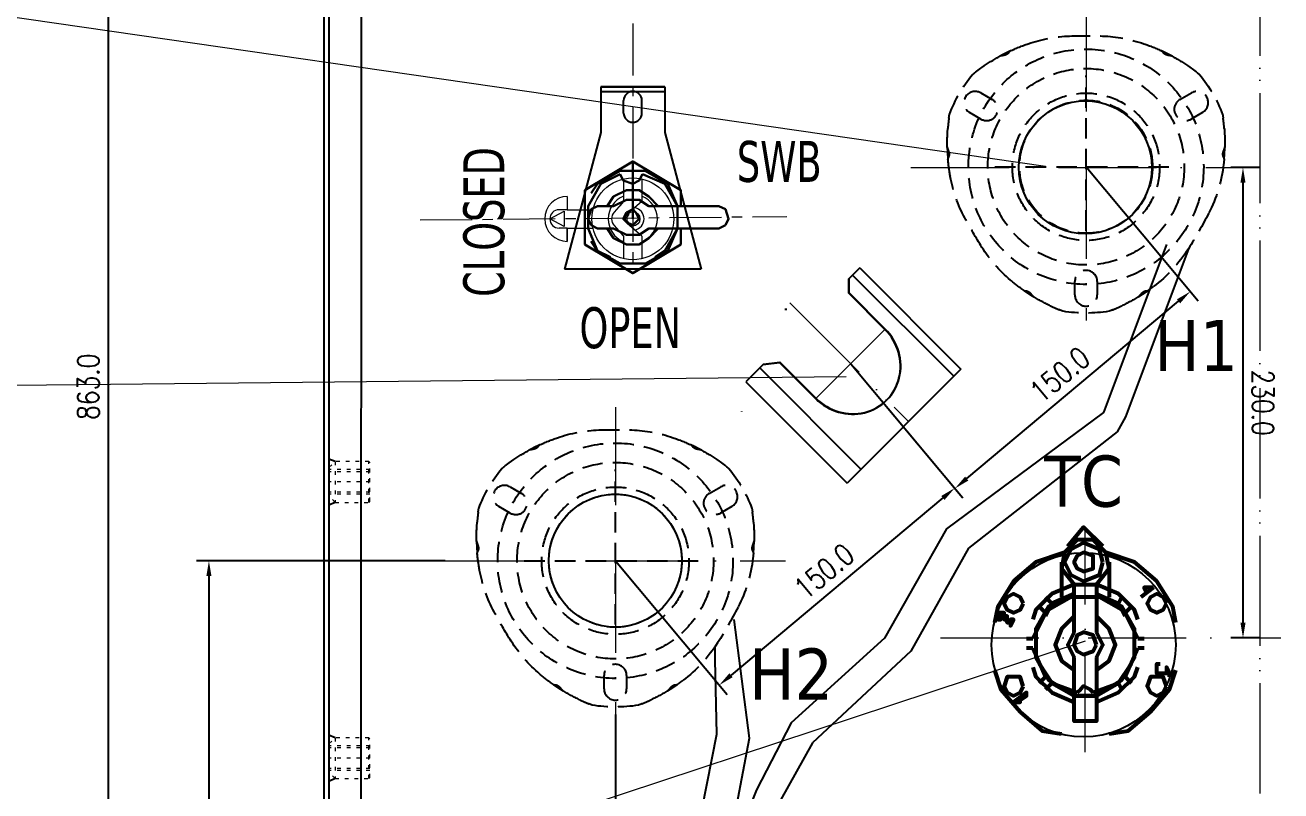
# Model space of a CAD drawing. Header units: millimetres. Extents: x 13152 to 84873, y -6229 to 22177.
# Drawn here: x 29598 to 30212, y 11057 to 11431 of the extents above; entities that cross this region are included whole.
import ezdxf

# ---------------------------------------------------------------- set-up
doc = ezdxf.new("R2010")
doc.units = ezdxf.units.MM
doc.header["$LTSCALE"] = 4
for name, pattern in [('ACAD_ISO03W100', [1.18, 0.47, -0.71]), ('ACAD_ISO10W100', [18, 12, -3, 0, -3]), ('CENTERX2', [101.6, 63.5, -12.7, 12.7, -12.7]), ('DASHED', [0.75, 0.5, -0.25])]:
    doc.linetypes.add(name, pattern=pattern)
doc.layers.add('1', color=12, linetype='Continuous')
doc.layers.add('4虚线层', color=6, linetype='DASHED')
for name, color, linetype, lineweight in [('标注、文本', 3, 'Continuous', 25), ('粗实线', 4, 'Continuous', 53), ('铁心', 3, 'Continuous', 0)]:
    doc.layers.add(name, color=color, linetype=linetype, lineweight=lineweight)
doc.styles.add('Tahoma$001', font='tahoma.ttf', dxfattribs={"height": 2.159784})
doc.styles.add('TH_GBDIM', font='romans.shx', dxfattribs={"width": 0.8, "bigfont": 'gbcbig.shx'})
doc.dimstyles.new('TH_GBDIM1', dxfattribs={"dimscale": 3, "dimtxt": 3.5, "dimasz": 2.5, "dimexe": 2, "dimexo": 0, "dimgap": 1.5, "dimtad": 1, "dimdec": 1, "dimzin": 0, "dimdsep": 46, "dimtxsty": 'TH_GBDIM', "dimcen": 2.5, "dimclrd": 3, "dimclre": 256, "dimclrt": 2, "dimadec": 0, "dimazin": 0, "dimtfac": 0.714286, "dimtdec": 1, "dimtmove": 0, "dimatfit": 3, "dimfxl": 1, "dimtzin": 0, "dimlwd": -1, "dimlwe": -1, "dimarcsym": 0})

# ---------------------------------------------------------------- blocks, each defined once
blk = doc.blocks.new('*D312')
at = {"layer": 'Defpoints', "color": 0, "transparency": 16777216}
for p in [(29811.94, 11685.67), (29639.02, 10822.67), (29769.44, 10822.67)]:
    blk.add_point(p, dxfattribs=at)
at = {"layer": '标注、文本', "transparency": 16777216}
for p, q in [((29811.94, 11685.67), (29633.02, 11685.67)), ((29769.44, 10822.67), (29633.02, 10822.67))]:
    blk.add_line(p, q, dxfattribs=at)
at = {"layer": '标注、文本', "color": 3, "transparency": 16777216}
blk.add_line((29639.02, 11678.17), (29639.02, 10830.17), dxfattribs=at)
for points in [[(29637.77, 11678.17), (29640.27, 11678.17), (29639.02, 11685.67)], [(29637.77, 10830.17), (29640.27, 10830.17), (29639.02, 10822.67)]]:
    blk.add_solid(points, dxfattribs=at)
at = {"layer": '标注、文本', "color": 2, "transparency": 16777216, "insert": (29629.27, 11254.17), "char_height": 10.5, "attachment_point": 5, "rotation": 90, "style": 'TH_GBDIM'}
blk.add_mtext('863.0', dxfattribs=at)
blk = doc.blocks.new('A$C03F92070')
at = {"layer": '4虚线层', "ltscale": 5}
for p, q in [((67.85, 40.24), (67.85, 116.01)), ((16.36, 107.57), (21.99, 104.32)), ((113.71, 104.32), (119.34, 107.57)), ((16.49, 94.79), (10.86, 98.04)), ((124.84, 98.04), (119.21, 94.79)), ((23.33, 71.49), (112.37, 71.49)), ((62.35, 8.86), (62.35, 15.36)), ((73.35, 15.36), (73.35, 8.86))]:
    blk.add_line(p, q, dxfattribs=at)
for radius in [57.5, 48, 36, 32.5]:
    blk.add_circle((67.85, 71.49), radius, dxfattribs=at)
at = {"layer": '4虚线层', "ltscale": 5, "extrusion": (0, 0, -1)}
for centre, radius, start, end in [((-62.34, 65.41), 70, 71.02185, 87.94531), ((-67.85, -88.03), 223.54, 87.94531, 92.05469), ((-73.35, 65.41), 70, 92.05469, 108.97815), ((-68.85, 46.49), 90, 64.92451, 71.02185), ((-66.85, 46.49), 90, 108.97815, 115.07549), ((-68.85, 46.49), 90, 55.4521, 61.38179), ((-66.85, 46.49), 90, 118.61821, 124.5479), ((-68.85, 46.49), 90, 51.08313, 52.23427), ((-66.85, 46.49), 90, 127.76573, 128.91687), ((-67.85, 71.49), 71.5, 20.96454, 39.03546), ((-67.85, 71.49), 71.5, 140.96454, 159.03546), ((-90, 83.12), 90, 7.76573, 8.91687), ((-45.7, 83.12), 90, 171.08313, 172.23427), ((-90, 83.12), 90, 358.61821, 4.5479), ((-45.7, 83.12), 90, 175.4521, 181.38179), ((-90, 83.12), 90, 349.46719, 355.07549), ((-45.7, 83.12), 90, 184.92451, 186.60228), ((-65.57, 80.82), 70, 186.60228, 207.21776), ((-70.33, 79.46), 70, 331.9245, 349.46719), ((-205.81, 151.73), 223.54, 327.65027, 331.9245), ((70.97, 151.05), 223.54, 207.21776, 212.35682), ((-76.09, 69.57), 70, 310.17076, 327.65027), ((-58.73, 68.87), 70, 212.35682, 233.02623), ((-89, 84.85), 90, 304.92451, 310.17076), ((-46.7, 84.85), 90, 233.02623, 235.07549), ((-89, 84.85), 90, 295.4521, 301.38179), ((-46.7, 84.85), 90, 238.61821, 244.5479), ((-89, 84.85), 90, 291.08313, 292.23427), ((-67.85, 71.49), 71.5, 260.96454, 279.03546), ((-46.7, 84.85), 90, 247.76573, 248.91687)]:
    blk.add_arc(centre, radius, start, end, dxfattribs=at)
at = {"layer": '4虚线层', "ltscale": 5}
for centre, start, end in [((13.61, 102.81), 60, 240), ((122.09, 102.81), 300, 120), ((19.24, 99.56), 240, 60), ((116.46, 99.56), 120, 300), ((67.85, 15.36), 0, 180), ((67.85, 8.86), 180, 0)]:
    blk.add_arc(centre, 5.5, start, end, dxfattribs=at)
for points, knots in [([(30.89, 128.1), (30.89, 128.1), (30.88, 128.1), (30.83, 128.07), (30.76, 128.04), (30.57, 127.95), (30.45, 127.89), (30.18, 127.77), (30.03, 127.69), (29.7, 127.53), (29.52, 127.45), (29.16, 127.27), (28.96, 127.17), (28.58, 126.98), (28.39, 126.89), (27.99, 126.69), (27.8, 126.59), (27.42, 126.39), (27.24, 126.3), (26.87, 126.11), (26.7, 126.02), (26.39, 125.85), (26.24, 125.77), (25.98, 125.63), (25.87, 125.57), (25.69, 125.47), (25.63, 125.44), (25.58, 125.41), (25.57, 125.4), (25.57, 125.4), (25.57, 125.4), (25.57, 125.4)], [0, 0, 0, 0, 0.043819, 0.043819, 0.119878, 0.119878, 0.195937, 0.195937, 0.271996, 0.271996, 0.348055, 0.348055, 0.424114, 0.424114, 0.500173, 0.500173, 0.576231, 0.576231, 0.65229, 0.65229, 0.728349, 0.728349, 0.804408, 0.804408, 0.880467, 0.880467, 0.956526, 0.956526, 0.994556, 0.994556, 1, 1, 1, 1]), ([(30.71, 128.01), (30.65, 127.99), (30.59, 127.94), (30.48, 127.84), (30.42, 127.77), (30.3, 127.62), (30.24, 127.54), (30.11, 127.35), (30.04, 127.25), (29.89, 127.05), (29.81, 126.95), (29.62, 126.74), (29.51, 126.65), (29.29, 126.47), (29.16, 126.4), (28.9, 126.26), (28.77, 126.2), (28.36, 126.06), (28.08, 125.99), (27.53, 125.87), (27.26, 125.83), (26.87, 125.76), (26.75, 125.74), (26.5, 125.7), (26.38, 125.67), (26.05, 125.61), (25.85, 125.56), (25.74, 125.5)], [0, 0, 0, 0, 0.0625, 0.0625, 0.125, 0.125, 0.1875, 0.1875, 0.25, 0.25, 0.3125, 0.3125, 0.375, 0.375, 0.4375, 0.4375, 0.5, 0.5, 0.625, 0.625, 0.75, 0.75, 0.8125, 0.8125, 0.875, 0.875, 1, 1, 1, 1]), ([(110.13, 125.4), (110.13, 125.4), (110.13, 125.4), (110.13, 125.4), (110.12, 125.41), (110.07, 125.44), (110.01, 125.47), (109.83, 125.57), (109.72, 125.63), (109.46, 125.77), (109.31, 125.85), (108.99, 126.02), (108.81, 126.11), (108.45, 126.3), (108.26, 126.4), (107.88, 126.6), (107.68, 126.7), (107.29, 126.9), (107.1, 127), (106.72, 127.18), (106.53, 127.28), (106.16, 127.46), (105.99, 127.54), (105.66, 127.7), (105.51, 127.77), (105.24, 127.9), (105.12, 127.95), (104.94, 128.04), (104.87, 128.07), (104.82, 128.09), (104.81, 128.1), (104.8, 128.1), (104.8, 128.1), (104.8, 128.1)], [0, 0, 0, 0, 0.005743, 0.005743, 0.043766, 0.043766, 0.119813, 0.119813, 0.195859, 0.195859, 0.271906, 0.271906, 0.347952, 0.347952, 0.423999, 0.423999, 0.500046, 0.500046, 0.576092, 0.576092, 0.652139, 0.652139, 0.728185, 0.728185, 0.804232, 0.804232, 0.880279, 0.880279, 0.956325, 0.956325, 0.994349, 0.994349, 1, 1, 1, 1]), ([(109.96, 125.5), (109.9, 125.53), (109.83, 125.55), (109.65, 125.6), (109.54, 125.63), (109.21, 125.7), (108.96, 125.74), (108.44, 125.83), (108.17, 125.87), (107.63, 125.99), (107.34, 126.06), (106.94, 126.2), (106.8, 126.26), (106.54, 126.39), (106.42, 126.47), (106.19, 126.64), (106.08, 126.74), (105.9, 126.94), (105.81, 127.05), (105.66, 127.25), (105.59, 127.35), (105.46, 127.53), (105.39, 127.62), (105.28, 127.77), (105.22, 127.84), (105.11, 127.94), (105.05, 127.99), (104.99, 128.01)], [0, 0, 0, 0, 0.0625, 0.0625, 0.125, 0.125, 0.25, 0.25, 0.375, 0.375, 0.5, 0.5, 0.5625, 0.5625, 0.625, 0.625, 0.6875, 0.6875, 0.75, 0.75, 0.8125, 0.8125, 0.875, 0.875, 0.9375, 0.9375, 1, 1, 1, 1]), ([(13.95, 117.81), (13.92, 117.79), (13.88, 117.76), (13.82, 117.71), (13.77, 117.67), (13.74, 117.65), (13.73, 117.64)], [0, 0, 0, 0, 0.272943, 0.542517, 0.809704, 1, 1, 1, 1]), ([(14.22, 118.02), (14.2, 118), (14.15, 117.96), (14.08, 117.91), (14.01, 117.86), (13.97, 117.82), (13.95, 117.81)], [0, 0, 0, 0, 0.251777, 0.501943, 0.751136, 1, 1, 1, 1]), ([(14.55, 118.27), (14.52, 118.25), (14.46, 118.2), (14.38, 118.14), (14.3, 118.08), (14.25, 118.04), (14.22, 118.02)], [0, 0, 0, 0, 0.251749, 0.501948, 0.751171, 1, 1, 1, 1]), ([(15.74, 119.15), (15.69, 119.12), (15.59, 119.05), (15.45, 118.94), (15.32, 118.84), (15.18, 118.74), (15.05, 118.65), (14.92, 118.55), (14.8, 118.45), (14.67, 118.36), (14.59, 118.3), (14.55, 118.27)], [0, 0, 0, 0, 0.114473, 0.22719, 0.338528, 0.448878, 0.558641, 0.668227, 0.778044, 0.888502, 1, 1, 1, 1]), ([(17.82, 120.63), (17.81, 120.62), (17.74, 120.57), (17.58, 120.46), (17.28, 120.26), (16.94, 120.02), (16.6, 119.78), (16.29, 119.55), (16.01, 119.35), (15.83, 119.22), (15.74, 119.15)], [0, 0, 0, 0, 0.026865, 0.187364, 0.351072, 0.511786, 0.674931, 0.783277, 0.891149, 1, 1, 1, 1]), ([(119.96, 119.15), (119.92, 119.19), (119.82, 119.25), (119.69, 119.35), (119.55, 119.45), (119.41, 119.55), (119.28, 119.65), (119.06, 119.81), (118.76, 120.02), (118.42, 120.26), (118.12, 120.46), (117.96, 120.57), (117.89, 120.62), (117.88, 120.63)], [0, 0, 0, 0, 0.05466, 0.108896, 0.162888, 0.216817, 0.270864, 0.325211, 0.488741, 0.649833, 0.813717, 0.974388, 1, 1, 1, 1]), ([(121.15, 118.27), (121.11, 118.3), (121.03, 118.36), (120.9, 118.45), (120.78, 118.55), (120.65, 118.65), (120.52, 118.74), (120.38, 118.84), (120.25, 118.94), (120.1, 119.05), (120.01, 119.12), (119.96, 119.15)], [0, 0, 0, 0, 0.111498, 0.221956, 0.331773, 0.441359, 0.551122, 0.661472, 0.77281, 0.885527, 1, 1, 1, 1]), ([(121.48, 118.02), (121.45, 118.04), (121.4, 118.08), (121.32, 118.14), (121.23, 118.2), (121.18, 118.25), (121.15, 118.27)], [0, 0, 0, 0, 0.248829, 0.498052, 0.748251, 1, 1, 1, 1]), ([(121.75, 117.81), (121.73, 117.82), (121.69, 117.86), (121.62, 117.91), (121.55, 117.96), (121.5, 118), (121.48, 118.02)], [0, 0, 0, 0, 0.248864, 0.498057, 0.748223, 1, 1, 1, 1]), ([(121.97, 117.64), (121.96, 117.65), (121.93, 117.67), (121.88, 117.71), (121.82, 117.76), (121.78, 117.79), (121.75, 117.81)], [0, 0, 0, 0, 0.190293, 0.457482, 0.727057, 1, 1, 1, 1]), ([(0.52, 92.79), (0.51, 92.73), (0.5, 92.62), (0.48, 92.45), (0.46, 92.28), (0.45, 92.11), (0.43, 91.95), (0.4, 91.68), (0.37, 91.32), (0.33, 90.9), (0.3, 90.54), (0.29, 90.34), (0.28, 90.26), (0.28, 90.25)], [0, 0, 0, 0, 0.05466, 0.108897, 0.162889, 0.216817, 0.270864, 0.325211, 0.488741, 0.649833, 0.813717, 0.974388, 1, 1, 1, 1]), ([(0.69, 94.25), (0.68, 94.21), (0.67, 94.11), (0.65, 93.95), (0.63, 93.8), (0.61, 93.64), (0.59, 93.47), (0.57, 93.31), (0.55, 93.14), (0.53, 92.96), (0.52, 92.85), (0.52, 92.79)], [0, 0, 0, 0, 0.111498, 0.221956, 0.331773, 0.441359, 0.551122, 0.661472, 0.77281, 0.885527, 1, 1, 1, 1]), ([(0.74, 94.67), (0.73, 94.63), (0.73, 94.57), (0.71, 94.47), (0.7, 94.36), (0.69, 94.29), (0.69, 94.25)], [0, 0, 0, 0, 0.248829, 0.498052, 0.748251, 1, 1, 1, 1]), ([(0.82, 95.29), (0.82, 95.27), (0.81, 95.24), (0.81, 95.17), (0.8, 95.1), (0.79, 95.04), (0.78, 95.01)], [0, 0, 0, 0, 0.190297, 0.457484, 0.727058, 1, 1, 1, 1]), ([(134.92, 95.01), (134.91, 95.04), (134.9, 95.1), (134.89, 95.17), (134.89, 95.24), (134.88, 95.27), (134.88, 95.29)], [0, 0, 0, 0, 0.272943, 0.542517, 0.809704, 1, 1, 1, 1]), ([(134.96, 94.67), (134.96, 94.7), (134.95, 94.76), (134.94, 94.85), (134.93, 94.93), (134.92, 94.98), (134.92, 95.01)], [0, 0, 0, 0, 0.251777, 0.501943, 0.751136, 1, 1, 1, 1]), ([(135.01, 94.25), (135.01, 94.29), (135, 94.36), (134.99, 94.47), (134.97, 94.57), (134.96, 94.63), (134.96, 94.67)], [0, 0, 0, 0, 0.251749, 0.501948, 0.751171, 1, 1, 1, 1]), ([(135.18, 92.79), (135.18, 92.85), (135.16, 92.96), (135.15, 93.14), (135.13, 93.31), (135.11, 93.47), (135.09, 93.64), (135.07, 93.8), (135.05, 93.95), (135.03, 94.11), (135.02, 94.21), (135.01, 94.25)], [0, 0, 0, 0, 0.114473, 0.22719, 0.338528, 0.448878, 0.558641, 0.668227, 0.778044, 0.888502, 1, 1, 1, 1]), ([(135.42, 90.25), (135.42, 90.26), (135.41, 90.34), (135.4, 90.54), (135.37, 90.9), (135.33, 91.31), (135.29, 91.73), (135.25, 92.11), (135.22, 92.45), (135.2, 92.67), (135.18, 92.79)], [0, 0, 0, 0, 0.026865, 0.187364, 0.351073, 0.511786, 0.674931, 0.783277, 0.891149, 1, 1, 1, 1]), ([(0.02, 81.15), (0.02, 81.15), (0.02, 81.15), (0.02, 81.15), (0.02, 81.14), (0.02, 81.08), (0.02, 81.01), (0.02, 80.81), (0.03, 80.68), (0.04, 80.38), (0.04, 80.21), (0.05, 79.85), (0.06, 79.65), (0.08, 79.24), (0.09, 79.03), (0.11, 78.6), (0.12, 78.38), (0.14, 77.94), (0.16, 77.72), (0.18, 77.3), (0.2, 77.09), (0.23, 76.68), (0.24, 76.49), (0.27, 76.13), (0.28, 75.96), (0.3, 75.67), (0.32, 75.54), (0.33, 75.33), (0.34, 75.26), (0.34, 75.2), (0.35, 75.19), (0.35, 75.19), (0.35, 75.19), (0.35, 75.19)], [0, 0, 0, 0, 0.005743, 0.005743, 0.043766, 0.043766, 0.119813, 0.119813, 0.195859, 0.195859, 0.271906, 0.271906, 0.347952, 0.347952, 0.423999, 0.423999, 0.500046, 0.500046, 0.576092, 0.576092, 0.652139, 0.652139, 0.728185, 0.728185, 0.804232, 0.804232, 0.880279, 0.880279, 0.956325, 0.956325, 0.994349, 0.994349, 1, 1, 1, 1]), ([(0.02, 80.95), (0.02, 80.89), (0.04, 80.81), (0.08, 80.63), (0.12, 80.53), (0.22, 80.21), (0.31, 79.97), (0.5, 79.47), (0.59, 79.22), (0.76, 78.69), (0.85, 78.41), (0.92, 77.98), (0.94, 77.84), (0.96, 77.55), (0.95, 77.4), (0.91, 77.12), (0.88, 76.97), (0.8, 76.71), (0.75, 76.59), (0.65, 76.35), (0.6, 76.24), (0.51, 76.03), (0.47, 75.94), (0.39, 75.76), (0.37, 75.68), (0.33, 75.53), (0.32, 75.46), (0.33, 75.4)], [0, 0, 0, 0, 0.0625, 0.0625, 0.125, 0.125, 0.25, 0.25, 0.375, 0.375, 0.5, 0.5, 0.5625, 0.5625, 0.625, 0.625, 0.6875, 0.6875, 0.75, 0.75, 0.8125, 0.8125, 0.875, 0.875, 0.9375, 0.9375, 1, 1, 1, 1]), ([(135.37, 75.4), (135.38, 75.46), (135.37, 75.53), (135.33, 75.68), (135.31, 75.76), (135.23, 75.94), (135.19, 76.03), (135.1, 76.24), (135.04, 76.35), (134.95, 76.58), (134.9, 76.71), (134.82, 76.97), (134.79, 77.11), (134.75, 77.4), (134.74, 77.54), (134.76, 77.83), (134.78, 77.98), (134.85, 78.4), (134.93, 78.68), (135.11, 79.21), (135.2, 79.47), (135.34, 79.84), (135.38, 79.96), (135.47, 80.2), (135.51, 80.31), (135.62, 80.63), (135.68, 80.83), (135.68, 80.95)], [0, 0, 0, 0, 0.0625, 0.0625, 0.125, 0.125, 0.1875, 0.1875, 0.25, 0.25, 0.3125, 0.3125, 0.375, 0.375, 0.4375, 0.4375, 0.5, 0.5, 0.625, 0.625, 0.75, 0.75, 0.8125, 0.8125, 0.875, 0.875, 1, 1, 1, 1]), ([(135.35, 75.19), (135.35, 75.19), (135.35, 75.2), (135.36, 75.26), (135.37, 75.34), (135.38, 75.54), (135.4, 75.67), (135.42, 75.97), (135.43, 76.14), (135.46, 76.51), (135.48, 76.7), (135.5, 77.11), (135.52, 77.32), (135.54, 77.75), (135.56, 77.97), (135.58, 78.41), (135.59, 78.62), (135.61, 79.05), (135.62, 79.26), (135.64, 79.67), (135.65, 79.86), (135.66, 80.22), (135.66, 80.39), (135.67, 80.68), (135.67, 80.81), (135.68, 81.01), (135.68, 81.08), (135.68, 81.14), (135.68, 81.15), (135.68, 81.15), (135.68, 81.15), (135.68, 81.15)], [0, 0, 0, 0, 0.043819, 0.043819, 0.119878, 0.119878, 0.195937, 0.195937, 0.271996, 0.271996, 0.348055, 0.348055, 0.424114, 0.424114, 0.500173, 0.500173, 0.576232, 0.576232, 0.65229, 0.65229, 0.728349, 0.728349, 0.804408, 0.804408, 0.880467, 0.880467, 0.956526, 0.956526, 0.994556, 0.994556, 1, 1, 1, 1]), ([(37.3, 11.18), (37.3, 11.18), (37.31, 11.17), (37.36, 11.14), (37.42, 11.09), (37.59, 10.98), (37.7, 10.9), (37.95, 10.73), (38.09, 10.63), (38.39, 10.43), (38.55, 10.32), (38.89, 10.09), (39.07, 9.97), (39.42, 9.73), (39.61, 9.61), (39.98, 9.37), (40.16, 9.26), (40.51, 9.03), (40.69, 8.91), (41.04, 8.69), (41.2, 8.59), (41.51, 8.4), (41.65, 8.31), (41.9, 8.16), (42.01, 8.09), (42.18, 7.99), (42.24, 7.95), (42.29, 7.92), (42.3, 7.91), (42.3, 7.91), (42.3, 7.91), (42.3, 7.91)], [0, 0, 0, 0, 0.043819, 0.043819, 0.119878, 0.119878, 0.195937, 0.195937, 0.271996, 0.271996, 0.348055, 0.348055, 0.424114, 0.424114, 0.500173, 0.500173, 0.576231, 0.576231, 0.65229, 0.65229, 0.728349, 0.728349, 0.804408, 0.804408, 0.880467, 0.880467, 0.956526, 0.956526, 0.994556, 0.994556, 1, 1, 1, 1]), ([(37.47, 11.06), (37.52, 11.02), (37.59, 11), (37.73, 10.95), (37.82, 10.93), (38.01, 10.91), (38.11, 10.9), (38.34, 10.88), (38.46, 10.87), (38.71, 10.83), (38.85, 10.81), (39.11, 10.75), (39.25, 10.71), (39.52, 10.6), (39.64, 10.53), (39.89, 10.37), (40.01, 10.29), (40.34, 10.01), (40.54, 9.8), (40.91, 9.38), (41.09, 9.17), (41.34, 8.87), (41.42, 8.77), (41.58, 8.58), (41.66, 8.48), (41.88, 8.23), (42.02, 8.08), (42.13, 8.02)], [0, 0, 0, 0, 0.0625, 0.0625, 0.125, 0.125, 0.1875, 0.1875, 0.25, 0.25, 0.3125, 0.3125, 0.375, 0.375, 0.4375, 0.4375, 0.5, 0.5, 0.625, 0.625, 0.75, 0.75, 0.8125, 0.8125, 0.875, 0.875, 1, 1, 1, 1]), ([(93.4, 7.91), (93.4, 7.91), (93.4, 7.91), (93.4, 7.91), (93.41, 7.92), (93.46, 7.95), (93.52, 7.99), (93.69, 8.09), (93.8, 8.16), (94.06, 8.32), (94.2, 8.4), (94.51, 8.6), (94.68, 8.7), (95.02, 8.92), (95.2, 9.04), (95.56, 9.27), (95.75, 9.39), (96.12, 9.63), (96.3, 9.75), (96.65, 9.98), (96.83, 10.1), (97.16, 10.33), (97.32, 10.43), (97.62, 10.64), (97.76, 10.73), (98.01, 10.9), (98.11, 10.98), (98.28, 11.1), (98.34, 11.14), (98.39, 11.17), (98.4, 11.18), (98.4, 11.18), (98.4, 11.18), (98.4, 11.18)], [0, 0, 0, 0, 0.005743, 0.005743, 0.043766, 0.043766, 0.119813, 0.119813, 0.195859, 0.195859, 0.271906, 0.271906, 0.347952, 0.347952, 0.423999, 0.423999, 0.500046, 0.500046, 0.576092, 0.576092, 0.652139, 0.652139, 0.728185, 0.728185, 0.804232, 0.804232, 0.880279, 0.880279, 0.956325, 0.956325, 0.994349, 0.994349, 1, 1, 1, 1]), ([(93.57, 8.02), (93.62, 8.05), (93.68, 8.1), (93.82, 8.23), (93.89, 8.31), (94.11, 8.56), (94.27, 8.76), (94.61, 9.17), (94.79, 9.38), (95.16, 9.79), (95.36, 10), (95.69, 10.28), (95.8, 10.37), (96.05, 10.53), (96.18, 10.6), (96.44, 10.71), (96.58, 10.75), (96.85, 10.81), (96.98, 10.83), (97.24, 10.87), (97.36, 10.88), (97.58, 10.9), (97.69, 10.91), (97.88, 10.93), (97.96, 10.95), (98.11, 11), (98.18, 11.02), (98.23, 11.06)], [0, 0, 0, 0, 0.0625, 0.0625, 0.125, 0.125, 0.25, 0.25, 0.375, 0.375, 0.5, 0.5, 0.5625, 0.5625, 0.625, 0.625, 0.6875, 0.6875, 0.75, 0.75, 0.8125, 0.8125, 0.875, 0.875, 0.9375, 0.9375, 1, 1, 1, 1]), ([(50.31, 3.59), (50.32, 3.59), (50.4, 3.55), (50.57, 3.46), (50.9, 3.31), (51.28, 3.14), (51.66, 2.96), (52.01, 2.8), (52.32, 2.67), (52.52, 2.57), (52.63, 2.53)], [0, 0, 0, 0, 0.026866, 0.187364, 0.351073, 0.511786, 0.674931, 0.783277, 0.891149, 1, 1, 1, 1]), ([(52.63, 2.53), (52.68, 2.5), (52.79, 2.46), (52.95, 2.39), (53.11, 2.32), (53.26, 2.25), (53.41, 2.19), (53.56, 2.12), (53.7, 2.06), (53.85, 2), (53.94, 1.96), (53.98, 1.94)], [0, 0, 0, 0, 0.114473, 0.22719, 0.338528, 0.448878, 0.558641, 0.668227, 0.778044, 0.888502, 1, 1, 1, 1]), ([(53.98, 1.94), (54.02, 1.93), (54.09, 1.9), (54.18, 1.86), (54.28, 1.82), (54.34, 1.79), (54.37, 1.78)], [0, 0, 0, 0, 0.251749, 0.501948, 0.751171, 1, 1, 1, 1]), ([(54.37, 1.78), (54.4, 1.77), (54.45, 1.74), (54.54, 1.71), (54.61, 1.68), (54.66, 1.66), (54.69, 1.65)], [0, 0, 0, 0, 0.251777, 0.501943, 0.751136, 1, 1, 1, 1]), ([(54.69, 1.65), (54.71, 1.64), (54.77, 1.61), (54.84, 1.58), (54.9, 1.56), (54.93, 1.55), (54.94, 1.54)], [0, 0, 0, 0, 0.272943, 0.542518, 0.809705, 1, 1, 1, 1]), ([(80.76, 1.54), (80.77, 1.55), (80.8, 1.56), (80.86, 1.58), (80.93, 1.61), (80.99, 1.64), (81.01, 1.65)], [0, 0, 0, 0, 0.190295, 0.457482, 0.727057, 1, 1, 1, 1]), ([(81.01, 1.65), (81.04, 1.66), (81.08, 1.68), (81.16, 1.71), (81.25, 1.74), (81.3, 1.77), (81.33, 1.78)], [0, 0, 0, 0, 0.248864, 0.498057, 0.748223, 1, 1, 1, 1]), ([(81.33, 1.78), (81.36, 1.79), (81.42, 1.82), (81.52, 1.86), (81.61, 1.9), (81.68, 1.93), (81.72, 1.94)], [0, 0, 0, 0, 0.248829, 0.498052, 0.748251, 1, 1, 1, 1]), ([(81.72, 1.94), (81.76, 1.96), (81.85, 2), (82, 2.06), (82.14, 2.12), (82.29, 2.19), (82.44, 2.25), (82.59, 2.32), (82.75, 2.39), (82.91, 2.46), (83.02, 2.5), (83.07, 2.53)], [0, 0, 0, 0, 0.111498, 0.221956, 0.331773, 0.441359, 0.551122, 0.661472, 0.77281, 0.885527, 1, 1, 1, 1]), ([(83.07, 2.53), (83.12, 2.55), (83.23, 2.6), (83.38, 2.67), (83.54, 2.73), (83.69, 2.8), (83.84, 2.87), (84.09, 2.98), (84.42, 3.14), (84.8, 3.31), (85.13, 3.46), (85.3, 3.55), (85.38, 3.58), (85.39, 3.59)], [0, 0, 0, 0, 0.05466, 0.108897, 0.162889, 0.216817, 0.270864, 0.325211, 0.488741, 0.649834, 0.813718, 0.974389, 1, 1, 1, 1])]:
    blk.add_open_spline(points, degree=3, knots=knots, dxfattribs=at)
blk.add_open_spline([(0.82, 95.28), (0.81, 95.2), (0.82, 95.09), (0.84, 94.95)], degree=3, dxfattribs=at)
blk = doc.blocks.new('*D311')
at = {"layer": 'Defpoints', "color": 0, "transparency": 16777216}
for p in [(29886.91, 11094.1), (29744.44, 10986.88), (29744.44, 10761.89)]:
    blk.add_point(p, dxfattribs=at)
at = {"layer": '标注、文本', "transparency": 16777216}
for p, q in [((29886.91, 11094.1), (29886.91, 10755.89)), ((29744.44, 10986.88), (29744.44, 10755.89))]:
    blk.add_line(p, q, dxfattribs=at)
at = {"layer": '标注、文本', "color": 3, "transparency": 16777216}
blk.add_line((29879.41, 10761.89), (29751.94, 10761.89), dxfattribs=at)
for points in [[(29751.94, 10763.14), (29751.94, 10760.64), (29744.44, 10761.89)], [(29879.41, 10763.14), (29879.41, 10760.64), (29886.91, 10761.89)]]:
    blk.add_solid(points, dxfattribs=at)
at = {"layer": '标注、文本', "color": 2, "transparency": 16777216, "insert": (29815.67, 10771.64), "char_height": 10.5, "attachment_point": 5, "style": 'TH_GBDIM'}
blk.add_mtext('142.5', dxfattribs=at)
blk = doc.blocks.new('A$C0AD52951')
at = {"layer": '粗实线'}
h = blk.add_hatch(color=256, dxfattribs=at)
h.dxf.hatch_style = 2
h.paths.add_polyline_path([(2.19, 41.7), (1.1, 41.7), (2.19, 41.7), (3.29, 40.6), (3.29, 39.5), (4.39, 39.5), (4.39, 38.4), (5.49, 38.4), (5.49, 37.31), (6.58, 39.5), (5.49, 39.5), (4.39, 38.4), (4.39, 39.5), (4.39, 40.6), (3.29, 40.6), (3.29, 41.7)])
h = blk.add_hatch(color=256, dxfattribs=at)
h.dxf.hatch_style = 2
h.paths.add_polyline_path([(1.1, 41.7), (1.1, 40.6), (1.1, 39.5), (2.19, 39.5), (2.19, 40.6), (1.1, 40.6), (1.1, 41.7), (2.19, 41.7)])
h = blk.add_hatch(color=256, dxfattribs=at)
h.dxf.hatch_style = 2
h.paths.add_polyline_path([(6.58, 10.97), (7.68, 10.97), (10.97, 13.17), (10.97, 14.26)])
for points in [[(25.24, 64.74), (30.72, 71.32), (37.31, 64.74)], [(35.11, 51.57), (39.5, 57.06), (38.4, 62.54), (34.02, 66.93), (28.53, 66.93), (24.14, 62.54), (23.04, 57.06), (27.43, 51.57)], [(24.14, 62.54), (14.26, 59.25), (6.58, 52.67), (1.1, 43.89), (0, 38.4)], [(62.54, 38.4), (61.45, 43.89), (55.96, 52.67), (48.28, 59.25), (38.4, 62.54)], [(23.04, 59.25), (23.04, 47.18)], [(39.5, 59.25), (39.5, 47.18)], [(27.43, 51.57), (19.75, 48.28), (14.26, 42.79), (13.17, 39.5)], [(27.43, 48.28), (18.65, 43.89), (14.26, 36.21), (14.26, 26.33), (18.65, 18.65), (27.43, 13.17), (35.11, 13.17), (35.11, 4.39), (27.43, 4.39), (27.43, 13.17)], [(27.43, 35.11), (27.43, 51.57), (35.11, 51.57), (35.11, 35.11)], [(49.38, 39.5), (48.28, 42.79), (42.79, 48.28), (35.11, 51.57)], [(35.11, 13.17), (43.89, 18.65), (48.28, 26.33), (48.28, 36.21), (43.89, 43.89), (35.11, 48.28)], [(54.86, 50.47), (50.47, 47.18)], [(54.86, 50.47), (51.57, 50.47), (52.67, 48.28)], [(44.99, 40.6), (43.89, 42.79), (36.21, 47.18), (26.33, 47.18), (18.65, 42.79), (17.56, 40.6)], [(27.43, 40.6), (23.04, 36.21), (20.85, 30.72), (23.04, 25.24), (27.43, 21.95)], [(35.11, 21.95), (39.5, 25.24), (41.7, 30.72), (39.5, 36.21), (35.11, 40.6)], [(27.43, 35.11), (25.24, 30.72), (27.43, 26.33)], [(35.11, 26.33), (37.31, 30.72), (35.11, 35.11)], [(35.11, 26.33), (35.11, 13.17), (27.43, 13.17), (27.43, 26.33)], [(0, 21.95), (2.19, 15.36), (8.78, 7.68), (16.46, 1.1), (23.04, 0)], [(13.17, 23.04), (14.26, 19.75), (19.75, 14.26), (27.43, 10.97)], [(15.36, 24.14), (19.75, 17.56), (28.53, 14.26)], [(34.02, 14.26), (42.79, 17.56), (47.18, 24.14)], [(35.11, 10.97), (42.79, 14.26), (48.28, 19.75), (49.38, 23.04)], [(39.5, 0), (46.09, 1.1), (53.77, 7.68), (60.35, 15.36), (62.54, 21.95)], [(60.35, 19.75), (60.35, 20.85), (59.25, 23.04), (59.25, 21.95), (59.25, 20.85), (58.16, 20.85), (57.06, 20.85), (55.96, 20.85), (55.96, 21.95), (55.96, 23.04), (55.96, 24.14), (57.06, 24.14)], [(34.02, 14.26), (32.92, 15.36), (30.72, 16.46), (29.63, 15.36), (28.53, 14.26)], [(34.02, 14.26), (32.92, 15.36), (30.72, 16.46), (29.63, 15.36), (28.53, 14.26)]]:
    blk.add_lwpolyline(points, dxfattribs=at)
for points in [[(37.31, 59.25), (36.21, 63.64), (30.72, 65.84), (26.33, 63.64), (24.14, 59.25), (26.33, 54.86), (30.72, 52.67), (36.21, 54.86)], [(34.02, 59.25), (34.02, 61.45), (30.72, 62.54), (28.53, 61.45), (27.43, 59.25), (28.53, 57.06), (30.72, 55.96), (34.02, 57.06)], [(9.88, 44.99), (8.78, 47.18), (6.58, 48.28), (4.39, 47.18), (3.29, 44.99), (4.39, 42.79), (6.58, 41.7), (8.78, 42.79)], [(59.25, 44.99), (58.16, 47.18), (55.96, 48.28), (53.77, 47.18), (52.67, 44.99), (53.77, 42.79), (55.96, 41.7), (58.16, 42.79)], [(2.19, 41.7), (1.1, 41.7), (2.19, 41.7), (3.29, 40.6), (3.29, 39.5), (4.39, 39.5), (4.39, 38.4), (5.49, 38.4), (5.49, 37.31), (6.58, 39.5), (5.49, 39.5), (4.39, 38.4), (4.39, 39.5), (4.39, 40.6), (3.29, 40.6), (3.29, 41.7)], [(1.1, 41.7), (1.1, 40.6), (1.1, 39.5), (2.19, 39.5), (2.19, 40.6), (1.1, 40.6), (1.1, 41.7), (2.19, 41.7)], [(35.11, 30.72), (34.02, 34.02), (30.72, 35.11), (28.53, 34.02), (27.43, 30.72), (28.53, 28.53), (30.72, 27.43), (34.02, 28.53)], [(9.88, 16.46), (8.78, 19.75), (6.58, 19.75), (4.39, 19.75), (3.29, 16.46), (4.39, 14.26), (6.58, 13.17), (8.78, 14.26)], [(59.25, 16.46), (58.16, 19.75), (55.96, 19.75), (53.77, 19.75), (52.67, 16.46), (53.77, 14.26), (55.96, 13.17), (58.16, 14.26)], [(6.58, 10.97), (7.68, 10.97), (10.97, 13.17), (10.97, 14.26)], [(7.68, 10.97), (8.78, 10.97)]]:
    blk.add_lwpolyline(points, close=True, dxfattribs=at)
for points in [[(27.43, 48.28), (27.43, 48.28), (19.75, 44.99), (19.75, 44.99)], [(42.79, 44.99), (42.79, 44.99), (35.11, 48.28), (35.11, 48.28)], [(17.56, 41.7), (17.56, 41.7), (15.36, 43.89), (15.36, 43.89)], [(17.56, 47.18), (17.56, 47.18), (19.75, 44.99), (19.75, 44.99)], [(42.79, 44.99), (42.79, 44.99), (43.89, 47.18), (43.89, 47.18)], [(47.18, 43.89), (47.18, 43.89), (44.99, 41.7), (44.99, 41.7)], [(17.56, 41.7), (17.56, 41.7), (13.17, 32.92), (13.17, 32.92)], [(49.38, 32.92), (49.38, 32.92), (44.99, 41.7), (44.99, 41.7)], [(10.97, 32.92), (10.97, 32.92), (13.17, 32.92), (13.17, 32.92)], [(49.38, 32.92), (49.38, 32.92), (51.57, 32.92), (51.57, 32.92)], [(13.17, 29.63), (13.17, 29.63), (10.97, 29.63), (10.97, 29.63)], [(13.17, 29.63), (13.17, 29.63), (17.56, 19.75), (17.56, 19.75)], [(44.99, 19.75), (44.99, 19.75), (49.38, 29.63), (49.38, 29.63)], [(51.57, 29.63), (51.57, 29.63), (49.38, 29.63), (49.38, 29.63)], [(15.36, 17.56), (15.36, 17.56), (17.56, 19.75), (17.56, 19.75)], [(19.75, 17.56), (19.75, 17.56), (17.56, 15.36), (17.56, 15.36)], [(19.75, 17.56), (19.75, 17.56), (27.43, 13.17), (27.43, 13.17)], [(35.11, 13.17), (35.11, 13.17), (42.79, 17.56), (42.79, 17.56)], [(43.89, 15.36), (43.89, 15.36), (42.79, 17.56), (42.79, 17.56)], [(44.99, 19.75), (44.99, 19.75), (47.18, 17.56), (47.18, 17.56)]]:
    blk.add_open_spline(points, degree=3, dxfattribs=at)
blk = doc.blocks.new('A$C104F2B00')
at = {"layer": '标注、文本'}
blk.add_circle((45, 45), 45, dxfattribs=at)
at = {"layer": '标注、文本', "xscale": 1.4175, "yscale": 1.4175, "zscale": 1.4175}
blk.add_blockref('A$C0AD52951', (1.45, 1.45), dxfattribs=at)
at = {"layer": '标注、文本', "style": 'Tahoma$001'}
blk.add_text('TC', height=25, dxfattribs=at).set_placement((25.65, 112.51))
blk = doc.blocks.new('*D323')
at = {"layer": 'Defpoints', "color": 0, "transparency": 16777216}
for p in [(29803.71, 11169.17), (29688.24, 10822.67), (29803.71, 10822.67)]:
    blk.add_point(p, dxfattribs=at)
at = {"layer": '标注、文本', "transparency": 16777216}
for p, q in [((29803.71, 11169.17), (29682.24, 11169.17)), ((29803.71, 10822.67), (29682.24, 10822.67))]:
    blk.add_line(p, q, dxfattribs=at)
at = {"layer": '标注、文本', "color": 3, "transparency": 16777216}
blk.add_line((29688.24, 11161.67), (29688.24, 10830.17), dxfattribs=at)
for points in [[(29686.99, 11161.67), (29689.49, 11161.67), (29688.24, 11169.17)], [(29686.99, 10830.17), (29689.49, 10830.17), (29688.24, 10822.67)]]:
    blk.add_solid(points, dxfattribs=at)
at = {"layer": '标注、文本', "color": 2, "transparency": 16777216, "insert": (29678.49, 10995.92), "char_height": 10.5, "attachment_point": 5, "rotation": 90, "style": 'TH_GBDIM'}
blk.add_mtext('346.5', dxfattribs=at)
blk = doc.blocks.new('*D325')
at = {"layer": 'Defpoints', "color": 0, "transparency": 16777216}
for p in [(30117, 11361.67), (30167.98, 11300.73), (30001.95, 11265.42)]:
    blk.add_point(p, dxfattribs=at)
at = {"layer": '标注、文本', "transparency": 16777216}
for p, q in [((30117, 11361.67), (30171.83, 11296.13)), ((30001.95, 11265.42), (30056.78, 11199.88))]:
    blk.add_line(p, q, dxfattribs=at)
at = {"layer": '标注、文本', "color": 3, "transparency": 16777216}
blk.add_line((30058.68, 11209.3), (30162.23, 11295.92), dxfattribs=at)
for points in [[(30161.42, 11296.88), (30163.03, 11294.96), (30167.98, 11300.73)], [(30057.88, 11210.25), (30059.48, 11208.34), (30052.93, 11204.48)]]:
    blk.add_solid(points, dxfattribs=at)
at = {"layer": '标注、文本', "color": 2, "transparency": 16777216, "insert": (30104.2, 11260.09), "char_height": 10.5, "attachment_point": 5, "rotation": 39.91639, "style": 'TH_GBDIM'}
blk.add_mtext('150.0', dxfattribs=at)
blk = doc.blocks.new('*D326')
at = {"layer": 'Defpoints', "color": 0, "transparency": 16777216}
for p in [(30001.96, 11265.41), (29886.91, 11169.17), (29937.73, 11108.41)]:
    blk.add_point(p, dxfattribs=at)
at = {"layer": '标注、文本', "transparency": 16777216}
for p, q in [((30001.96, 11265.41), (30056.63, 11200.05)), ((29886.91, 11169.17), (29941.58, 11103.8))]:
    blk.add_line(p, q, dxfattribs=at)
at = {"layer": '标注、文本', "color": 3, "transparency": 16777216}
blk.add_line((30047.03, 11199.84), (29943.48, 11113.22), dxfattribs=at)
for points in [[(30046.23, 11200.8), (30047.83, 11198.88), (30052.79, 11204.65)], [(29942.68, 11114.18), (29944.29, 11112.26), (29937.73, 11108.41)]]:
    blk.add_solid(points, dxfattribs=at)
at = {"layer": '标注、文本', "color": 2, "transparency": 16777216, "insert": (29989, 11164.01), "char_height": 10.5, "attachment_point": 5, "rotation": 39.91268, "style": 'TH_GBDIM'}
blk.add_mtext('150.0', dxfattribs=at)
blk = doc.blocks.new('*D327')
at = {"layer": 'Defpoints', "color": 0, "transparency": 16777216}
for p in [(30201.92, 11361.38), (30193.73, 11131.42), (30201.94, 11131.43)]:
    blk.add_point(p, dxfattribs=at)
at = {"layer": '标注、文本', "transparency": 16777216}
for p, q in [((30201.92, 11361.38), (30187.71, 11361.37)), ((30201.94, 11131.43), (30187.73, 11131.42))]:
    blk.add_line(p, q, dxfattribs=at)
at = {"layer": '标注、文本', "color": 3, "transparency": 16777216}
blk.add_line((30193.71, 11353.87), (30193.72, 11138.92), dxfattribs=at)
for points in [[(30194.96, 11353.87), (30192.46, 11353.87), (30193.71, 11361.37)], [(30194.97, 11138.92), (30192.47, 11138.92), (30193.73, 11131.42)]]:
    blk.add_solid(points, dxfattribs=at)
at = {"layer": '标注、文本', "color": 2, "transparency": 16777216, "insert": (30203.47, 11246.4), "char_height": 10.5, "attachment_point": 5, "rotation": 270.00387, "style": 'TH_GBDIM'}
blk.add_mtext('230.0', dxfattribs=at)

msp = doc.modelspace()

# ---------------------------------------------------------------- linework, layer by layer
at = {"color": 0, "linetype": 'ByBlock'}
for p, q in [((29879.84, 11400.73), (29879.84, 11378.46)), ((29911.04, 11400.73), (29879.84, 11400.73)), ((29879.84, 11400.73), (29911.04, 11400.73)), ((29911.04, 11400.73), (29911.04, 11378.46)), ((29879.84, 11398.51), (29911.04, 11398.51)), ((29890.98, 11387.88), (29890.98, 11394.05)), ((29899.9, 11387.88), (29899.9, 11394.05)), ((29879.84, 11378.46), (29862.02, 11311.62)), ((29911.04, 11378.46), (29928.86, 11311.62)), ((29928.86, 11311.62), (29862.02, 11311.62)), ((29970.32, 11292.41), (29970.32, 11291.57)), ((29970.32, 11291.57), (29970.32, 11292.41))]:
    msp.add_line(p, q, dxfattribs=at)
at = {"color": 0, "linetype": 'ByBlock', "lineweight": 18}
for p, q in [((29890.94, 11355.69), (29890.94, 11344.7)), ((29899.94, 11355.69), (29899.94, 11344.7)), ((29890.94, 11344.7), (29886.36, 11339.51)), ((29890.94, 11344.7), (29889.28, 11342.82)), ((29899.94, 11344.7), (29892.63, 11338.49)), ((29854.94, 11336.2), (29861.94, 11339.91)), ((29863.44, 11340.7), (29859.44, 11340.7)), ((29861.94, 11339.91), (29861.94, 11332.49)), ((29863.44, 11340.7), (29875.95, 11340.7)), ((29861.94, 11332.49), (29854.94, 11336.2)), ((29886.36, 11332.89), (29890.94, 11327.7)), ((29899.94, 11327.7), (29892.63, 11333.91)), ((29863.44, 11331.7), (29859.44, 11331.7)), ((29863.44, 11331.7), (29875.95, 11331.7)), ((29863.44, 11331.7), (29863.44, 11325.2)), ((29863.44, 11325.2), (29863.44, 11331.7)), ((29890.94, 11327.7), (29889.28, 11329.58)), ((29890.94, 11327.7), (29890.94, 11316.71)), ((29899.94, 11327.7), (29899.94, 11316.71))]:
    msp.add_line(p, q, dxfattribs=at)
at = {"lineweight": 15}
msp.add_line((29863.44, 11347.2), (29863.36, 11340.7), dxfattribs=at)
at = {"color": 0, "linetype": 'ByBlock', "lineweight": 18}
for radius in [20, 3.5]:
    msp.add_circle((29895.44, 11336.2), radius, dxfattribs=at)
at = {"color": 0, "linetype": 'ByBlock'}
for centre, start, end in [((29895.44, 11394.05), 0, 180), ((29895.44, 11387.88), 180, 0)]:
    msp.add_arc(centre, 4.46, start, end, dxfattribs=at)
at = {"color": 0, "linetype": 'ByBlock', "lineweight": 18}
for centre, radius, start, end in [((29863.44, 11336.2), 11, 90, 270), ((29895.44, 11336.2), 12, 112.02431, 247.97569), ((29895.44, 11336.2), 12, 292.02431, 67.97569), ((29859.44, 11336.2), 4.5, 90, 270), ((29890.11, 11336.2), 5, 138.57633, 221.42367), ((29895.51, 11336.2), 3, 130.36454, 229.63546), ((29895.44, 11336.2), 5.5, 279.27093, 80.72907)]:
    msp.add_arc(centre, radius, start, end, dxfattribs=at)
at = {"layer": '1', "color": 1, "linetype": 'CENTERX2', "lineweight": 13, "ltscale": 0.1}
for p, q in [((29895.51, 11594.25), (29895.51, 11309.71)), ((29791.45, 11335.67), (29970.72, 11337.41))]:
    msp.add_line(p, q, dxfattribs=at)
at = {"layer": '标注、文本', "color": 1, "linetype": 'ACAD_ISO10W100', "lineweight": 18}
for p, q in [((30201.94, 11680.22), (30201.94, 10847.01)), ((30201.94, 11541.9), (30201.94, 10759.24)), ((30117, 11436.73), (30117, 11286.61)), ((30031.38, 11361.38), (30201.92, 11361.38)), ((29972.18, 11295.19), (30030.24, 11237.13)), ((30018.86, 11282.32), (29984.89, 11248.35)), ((29886.91, 11244.23), (29886.91, 11094.1)), ((30116.62, 11075.64), (30116.62, 11184.01)), ((29803.71, 11169.17), (29970.1, 11169.17)), ((30045.86, 11131.43), (30212.25, 11131.43))]:
    msp.add_line(p, q, dxfattribs=at)
at = {"layer": '标注、文本'}
for p, q in [((29762.63, 11622.02), (29762.44, 10826.17)), ((29744.44, 11618.17), (29744.44, 10826.17)), ((29746.94, 11618.17), (29746.94, 10853.17)), ((30006.38, 11312.27), (30000.98, 11306.87)), ((30002.88, 11308.77), (30052.38, 11259.28)), ((30006.38, 11312.27), (30055.87, 11262.77)), ((30001.03, 11299.85), (30000.98, 11306.87)), ((30001.18, 11300), (30001.14, 11307.03)), ((30018.7, 11282.17), (30001.03, 11299.85)), ((30001.18, 11300), (30018.86, 11282.32)), ((29959.39, 11265.28), (29950.68, 11256.57)), ((29959.23, 11265.12), (29967.21, 11266.03)), ((29959.39, 11265.28), (29967.37, 11266.19)), ((29984.89, 11248.35), (29967.21, 11266.03)), ((29985.05, 11248.51), (29967.37, 11266.19)), ((29957.49, 11263.38), (30006.99, 11213.88)), ((30055.87, 11262.77), (30000.18, 11207.07)), ((29950.68, 11256.57), (30000.18, 11207.07)), ((30019.16, 11247.59), (30019.01, 11247.44)), ((29948.51, 11242.1), (29948.63, 11241.98)), ((30136.31, 11239.41), (30132.25, 11232.2)), ((30132.25, 11232.2), (30059.59, 11175.3)), ((29749.94, 11217.67), (29746.94, 11218.85)), ((29749.94, 11197.67), (29746.94, 11196.27)), ((30059.59, 11175.3), (30031.33, 11124.98)), ((30031.33, 11124.98), (29983.34, 11080.21)), ((29749.94, 11082.67), (29746.94, 11083.85)), ((29983.34, 11080.21), (29967.67, 11052.13)), ((29749.94, 11062.67), (29746.94, 11061.27))]:
    msp.add_line(p, q, dxfattribs=at)
at = {"layer": '标注、文本', "color": 2, "linetype": 'ACAD_ISO03W100', "lineweight": 18}
for p, q in [((29746.94, 11618.17), (29746.94, 10826.17)), ((29746.94, 11214.67), (29749.94, 11217.67)), ((29766.44, 11217.67), (29749.94, 11217.67)), ((29749.94, 11217.67), (29749.94, 11197.67)), ((29766.94, 11217.17), (29766.44, 11217.67)), ((29766.44, 11197.67), (29766.44, 11217.67)), ((29766.94, 11198.17), (29766.94, 11217.17)), ((29746.94, 11214.67), (29746.94, 11200.67)), ((29766.94, 11213.67), (29746.94, 11213.67)), ((29766.94, 11212.67), (29746.94, 11212.67)), ((29766.94, 11207.67), (29746.94, 11207.67)), ((29766.94, 11202.67), (29746.94, 11202.67)), ((29766.94, 11201.67), (29746.94, 11201.67)), ((29749.94, 11197.67), (29746.94, 11200.67)), ((29749.94, 11197.67), (29766.44, 11197.67)), ((29766.44, 11197.67), (29766.94, 11198.17)), ((29746.94, 11079.67), (29749.94, 11082.67)), ((29766.44, 11082.67), (29749.94, 11082.67)), ((29749.94, 11082.67), (29749.94, 11062.67)), ((29766.94, 11082.17), (29766.44, 11082.67)), ((29766.44, 11062.67), (29766.44, 11082.67)), ((29766.94, 11063.17), (29766.94, 11082.17)), ((29746.94, 11079.67), (29746.94, 11065.67)), ((29766.94, 11078.67), (29746.94, 11078.67)), ((29766.94, 11077.67), (29746.94, 11077.67)), ((29766.94, 11072.67), (29746.94, 11072.67)), ((29766.94, 11067.67), (29746.94, 11067.67)), ((29766.94, 11066.67), (29746.94, 11066.67)), ((29749.94, 11062.67), (29746.94, 11065.67)), ((29749.94, 11062.67), (29766.44, 11062.67)), ((29766.44, 11062.67), (29766.94, 11063.17))]:
    msp.add_line(p, q, dxfattribs=at)
at = {"layer": '标注、文本'}
for points in [[(30156.27, 11323.7), (30125.57, 11241.52)], [(30167.01, 11321.59), (30136.31, 11239.41)], [(30125.57, 11241.52), (30048.84, 11184.69), (30018.51, 11131.25), (29972.92, 11089.95), (29955.9, 11057.24), (29940.03, 11017.25)], [(29928.12, 10913.18), (29929.88, 10943.22), (29940.03, 11017.25), (29952.48, 11082.45), (29945, 11140.48)], [(29910.34, 10913.18), (29911.83, 10943.07), (29924.44, 11023.32), (29936.58, 11084.4), (29935.77, 11120.76), (29935.63, 11127.13)]]:
    msp.add_lwpolyline(points, dxfattribs=at)
for centre in [(30116.65, 11361.38), (29886.91, 11169.17)]:
    msp.add_circle(centre, 32.5, dxfattribs=at)
for centre in [(30001.8, 11265.26), (30001.95, 11265.42)]:
    msp.add_ellipse(centre, major_axis=(-17.68, 17.68), ratio=0.956401, start_param=1.570796, end_param=4.712389, dxfattribs=at)
at = {"layer": '粗实线', "lineweight": 30}
for points in [[(29895.44, 11336.2), (29895.44, 11364.29), (29872.03, 11350.25)], [(29895.44, 11364.29), (29918.85, 11350.25), (29918.85, 11342.44)], [(29889.2, 11358.05), (29879.83, 11353.37), (29873.59, 11342.44), (29873.59, 11331.52), (29878.27, 11320.59), (29884.52, 11317.47)], [(29917.29, 11342.44), (29912.61, 11353.37), (29901.68, 11359.61), (29889.2, 11359.61), (29878.27, 11353.37), (29875.15, 11348.69)], [(29889.2, 11358.05), (29890.76, 11354.93), (29895.44, 11353.37), (29898.56, 11354.93), (29900.12, 11358.05)], [(29906.36, 11317.47), (29911.05, 11320.59), (29917.29, 11331.52), (29917.29, 11342.44), (29911.05, 11353.37), (29900.12, 11358.05)], [(29918.85, 11323.72), (29895.44, 11309.67), (29872.03, 11323.72), (29872.03, 11350.25)], [(29907.92, 11342.44), (29903.24, 11347.12), (29898.56, 11350.25), (29892.32, 11350.25), (29886.08, 11347.12), (29882.96, 11342.44)], [(29903.24, 11342.44), (29898.56, 11345.56), (29892.32, 11345.56), (29886.08, 11342.44)], [(29878.27, 11342.44), (29875.15, 11340.88), (29873.59, 11336.2), (29875.15, 11333.08), (29878.27, 11331.52)], [(29937.58, 11331.52), (29940.7, 11333.08), (29942.26, 11336.2), (29940.7, 11340.88), (29937.58, 11342.44)], [(29875.15, 11325.28), (29878.27, 11320.59), (29889.2, 11314.35), (29901.68, 11314.35), (29912.61, 11320.59), (29917.29, 11331.52)], [(29882.96, 11331.52), (29886.08, 11326.84), (29892.32, 11323.72), (29898.56, 11323.72), (29903.24, 11326.84), (29907.92, 11331.52)], [(29886.08, 11331.52), (29892.32, 11328.4), (29898.56, 11328.4), (29903.24, 11331.52)], [(29918.85, 11331.52), (29918.85, 11323.72)]]:
    msp.add_lwpolyline(points, dxfattribs=at)
msp.add_lwpolyline([(29898.56, 11336.2), (29897, 11339.32), (29895.44, 11340.88), (29892.32, 11339.32), (29890.76, 11336.2), (29892.32, 11334.64), (29895.44, 11333.08), (29897, 11334.64)], close=True, dxfattribs=at)
for points in [[(29878.27, 11342.44), (29878.27, 11342.44), (29886.08, 11342.44), (29886.08, 11342.44)], [(29903.24, 11342.44), (29903.24, 11342.44), (29937.58, 11342.44), (29937.58, 11342.44)], [(29878.27, 11331.52), (29878.27, 11331.52), (29886.08, 11331.52), (29886.08, 11331.52)], [(29903.24, 11331.52), (29903.24, 11331.52), (29937.58, 11331.52), (29937.58, 11331.52)]]:
    msp.add_open_spline(points, degree=3, dxfattribs=at)
at = {"layer": '铁心', "lineweight": 13}
for points in [[(30097.25, 11361.88), (29384.82, 11464.85), (29384.82, 11464.85)], [(29999.7, 11258.99), (29389.9, 11252.62), (29389.9, 11252.62)], [(30116.62, 11129.83), (29400.42, 10893.33), (29400.42, 10893.33)]]:
    msp.add_lwpolyline(points, dxfattribs=at)

# ---------------------------------------------------------------- block references
at = {"layer": '标注、文本'}
for p in [(30049.15, 11290.18), (29819.06, 11097.68)]:
    msp.add_blockref('A$C03F92070', p, dxfattribs=at)
at = {"layer": '标注、文本', "lineweight": 13}
msp.add_blockref('A$C104F2B00', (30070.84, 11083.06), dxfattribs=at)

# ---------------------------------------------------------------- texts
at = {"layer": '标注、文本', "style": 'Tahoma$001', "width": 0.76}
msp.add_text('CLOSED', height=20, rotation=90, dxfattribs=at).set_placement((29832.58, 11298.11))
for s, p in [('SWB', (29946.33, 11354.29)), ('OPEN', (29869.38, 11273.03))]:
    msp.add_text(s, height=20, dxfattribs=at).set_placement(p)
at = {"layer": '标注、文本', "lineweight": 13, "style": 'Tahoma$001'}
for s, p in [('H1', (30150.36, 11261.8)), ('H2', (29952.36, 11101.31))]:
    msp.add_text(s, height=25, dxfattribs=at).set_placement(p)

# ---------------------------------------------------------------- dimensions: what is measured, and where the dimension line sits
at = {"layer": '标注、文本'}
for base, p1, p2, picture, middle in [((29639.02, 10822.67), (29811.94, 11685.67), (29769.44, 10822.67), '*D312', (29629.27, 11254.17)), ((29688.24, 10822.67), (29803.71, 11169.17), (29803.71, 10822.67), '*D323', (29678.49, 10995.92))]:
    dim = msp.add_linear_dim(base=base, p1=p1, p2=p2, angle=90, dimstyle='TH_GBDIM1', dxfattribs=at)
    dim.commit()
    dim.dimension.update_dxf_attribs({"geometry": picture, "text_midpoint": middle})
for p1, p2, distance, picture, middle in [((30001.95, 11265.42), (30117, 11361.67), -79.44, '*D325', (30104.2, 11260.09)), ((30201.92, 11361.38), (30201.94, 11131.43), -8.21, '*D327', (30203.47, 11246.4)), ((30001.96, 11265.41), (29886.91, 11169.17), 79.22, '*D326', (29989, 11164.01))]:
    dim = msp.add_aligned_dim(p1=p1, p2=p2, distance=distance, dimstyle='TH_GBDIM1', dxfattribs=at)
    dim.commit()
    dim.dimension.update_dxf_attribs({"geometry": picture, "text_midpoint": middle})
dim = msp.add_linear_dim(base=(29744.44, 10761.89), p1=(29886.91, 11094.1), p2=(29744.44, 10986.88), dimstyle='TH_GBDIM1', dxfattribs=at)
dim.commit()
dim.dimension.update_dxf_attribs({"geometry": '*D311', "text_midpoint": (29815.67, 10771.64)})

doc.saveas('drawing.dxf')
